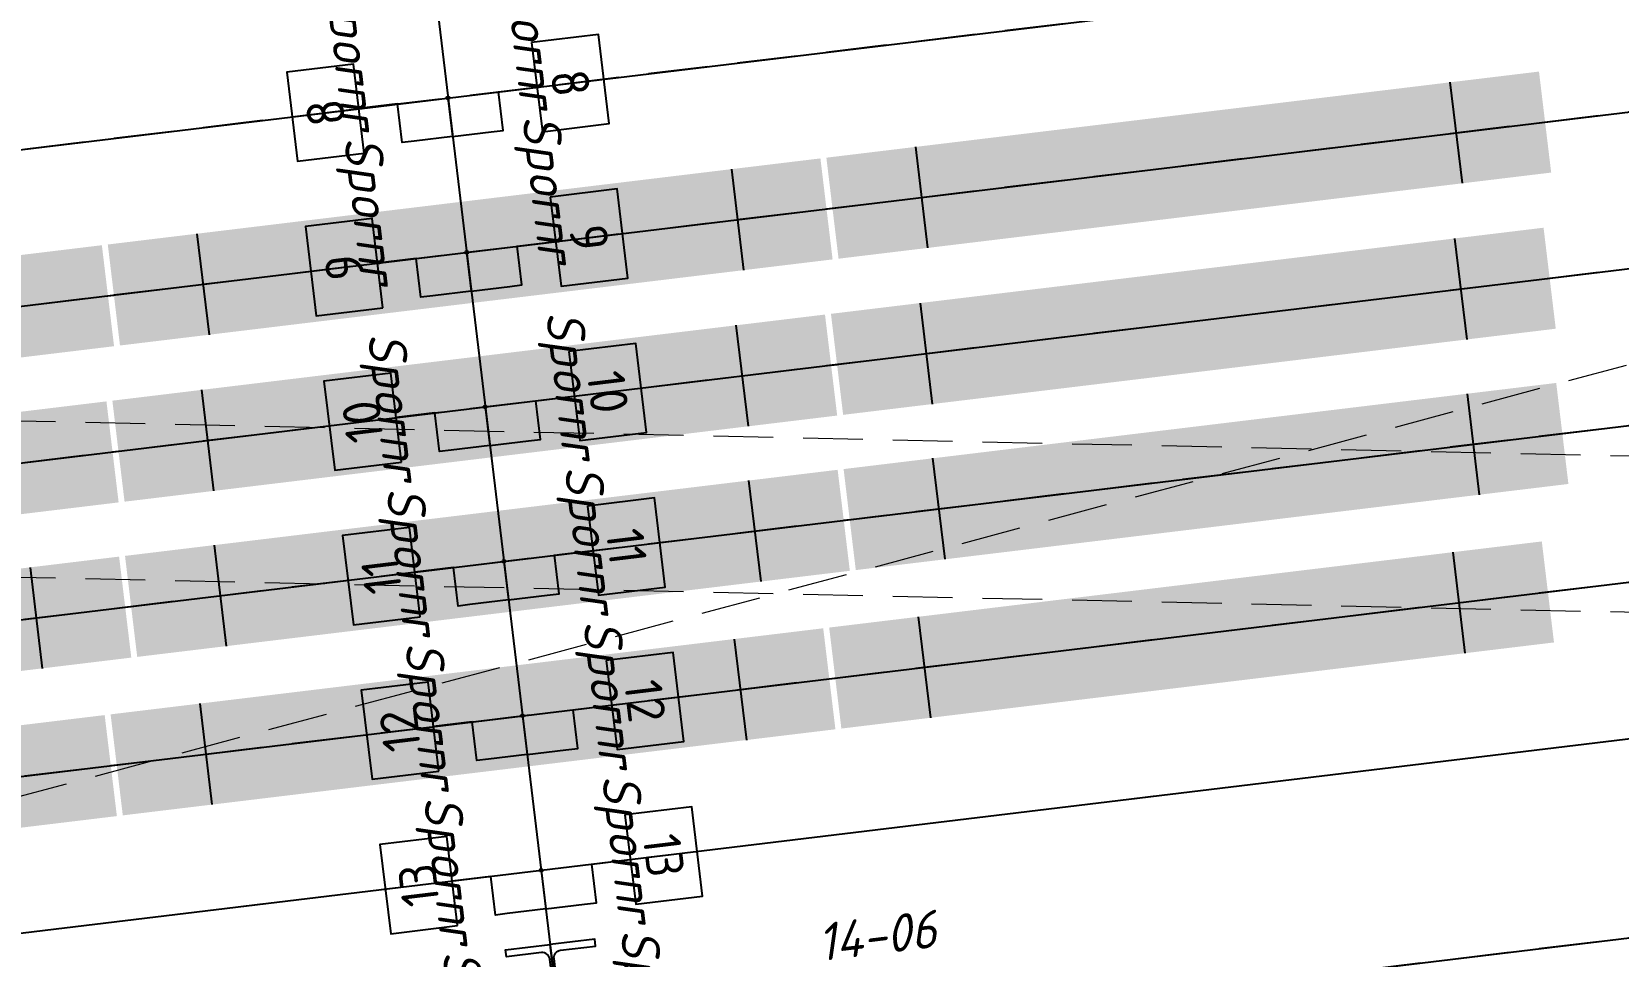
# Model space of a CAD drawing. Header units: metres. Extents: x -91 to 242, y 51 to 210.
# Drawn here: x 161.8 to 214.9, y 112.6 to 143.5 of the extents above; entities that cross this region are included whole.
import ezdxf
from ezdxf.enums import TextEntityAlignment as Align

# ---------------------------------------------------------------- set-up
doc = ezdxf.new("R2010")
doc.units = ezdxf.units.M
doc.linetypes.add('HIDDEN', pattern=[3, 2, -1])
doc.layers.get('0').update_dxf_attribs({"color": 211})
doc.layers.add('3D_Tog', color=211, linetype='Continuous')
doc.layers.add('JBTFE__INNSETTINGSPUNKT', color=62, linetype='Continuous')
for name, color, linetype, true_color in [('JBTKL__INFO', 4, 'Continuous', 0x00ffff), ('JBTKL__NAVN', 2, 'Continuous', 0xffff00), ('JBTKL_EH_AAK', 2, 'Continuous', 0xffff00), ('JBTKL_EH_MAS', 2, 'Continuous', 0xffff00), ('JBTOB__INFO', 4, 'Continuous', 0x00ffff), ('JBTOB__NAVN', 2, 'Continuous', 0xffff00), ('JBTOB_KO_SKT', 2, 'Continuous', 0xffff00), ('JBTOB_KO_SPO', 2, 'Continuous', 0xffff00)]:
    doc.layers.add(name, color=color, linetype=linetype, true_color=true_color)
doc.layers.add('NO_Hjelpelinje', color=12, linetype='HIDDEN', lineweight=0, plot=False)
doc.styles.add('ISO', font='iso3098.shx')

# ---------------------------------------------------------------- blocks, each defined once
blk = doc.blocks.new('NO-BN-2D-JBTKL-AAK-35000')
at = {"color": 0, "linetype": 'ByBlock', "lineweight": -2, "transparency": 16777216}
blk.add_line((0, 0), (0, -35), dxfattribs=at)
blk = doc.blocks.new('NO-BN-2D-INSERTION-POINT')
at = {"layer": 'JBTFE__INNSETTINGSPUNKT', "linetype": 'ByBlock', "lineweight": -2, "transparency": 16777216}
for p, q in [((-0.05, 0), (0.05, 0)), ((0, -0.05), (0, 0.05))]:
    blk.add_line(p, q, dxfattribs=at)
blk.add_circle((0, 0), 0.05, dxfattribs=at)
blk = doc.blocks.new('*Z19')
at = {"color": 0, "linetype": 'ByBlock', "lineweight": -2, "transparency": 16777216, "rotation": 180}
blk.add_blockref('NO-BN-2D-JBTKL-AAK-35000', (0, 0), dxfattribs=at)
at = {"color": 0, "linetype": 'ByBlock', "lineweight": -2, "transparency": 16777216}
blk.add_blockref('NO-BN-2D-INSERTION-POINT', (0, 0), dxfattribs=at)
at = {"layer": 'JBTKL__INFO', "linetype": 'ByBlock', "lineweight": -2, "transparency": 16777216, "style": 'ISO'}
blk.add_attdef('OBJEKTINFO', text='', height=0.9, dxfattribs=at).set_placement((0, 24), align=Align.MIDDLE_CENTER)
at = {"layer": 'JBTKL__NAVN', "color": 0, "linetype": 'ByBlock', "lineweight": -2, "transparency": 16777216, "style": 'ISO', "oblique": 15}
blk.add_attdef('OBJEKTNAVN', text='', height=1.25, dxfattribs=at).set_placement((0, 20), align=Align.MIDDLE_CENTER)
blk = doc.blocks.new('*Z21')
at = {"color": 0, "linetype": 'ByBlock', "lineweight": -2, "transparency": 16777216}
for name in ['NO-BN-2D-INSERTION-POINT', 'NO-BN-2D-JBTKL-AAK-35000']:
    blk.add_blockref(name, (0, 0), dxfattribs=at)
at = {"layer": 'JBTKL__INFO', "linetype": 'ByBlock', "lineweight": -2, "transparency": 16777216, "style": 'ISO'}
blk.add_attdef('OBJEKTINFO', text='', height=0.9, dxfattribs=at).set_placement((0, 24), align=Align.MIDDLE_CENTER)
at = {"layer": 'JBTKL__NAVN', "color": 0, "linetype": 'ByBlock', "lineweight": -2, "transparency": 16777216, "style": 'ISO', "oblique": 15}
blk.add_attdef('OBJEKTNAVN', text='', height=1.25, dxfattribs=at).set_placement((0, 20), align=Align.MIDDLE_CENTER)
blk = doc.blocks.new('NO-BN-2D-JBTKL-MAST-BJELKEMAST-NY')
at = {"color": 0, "linetype": 'ByBlock', "lineweight": -2, "transparency": 16777216, "flags": 128}
for points in [[(-0.071, 0), (-0.071, 1.017, 0.414214), (-0.321, 1.267), (-1.5, 1.267), (-1.5, 1.5), (0, 1.5)], [(0.071, 0), (0.071, 1.017, -0.414214), (0.321, 1.267), (1.5, 1.267), (1.5, 1.5), (0, 1.5)], [(-0.071, 0), (-0.071, -1.017, -0.414214), (-0.321, -1.267), (-1.5, -1.267), (-1.5, -1.5), (0, -1.5)], [(0.071, 0), (0.071, -1.017, 0.414214), (0.321, -1.267), (1.5, -1.267), (1.5, -1.5), (0, -1.5)]]:
    blk.add_lwpolyline(points, format="xyb", dxfattribs=at)
blk = doc.blocks.new('*Z29')
at = {"color": 0, "linetype": 'ByBlock', "lineweight": -2, "transparency": 16777216}
for name in ['NO-BN-2D-JBTKL-MAST-BJELKEMAST-NY', 'NO-BN-2D-INSERTION-POINT']:
    blk.add_blockref(name, (0, 0), dxfattribs=at)
at = {"layer": 'JBTKL__INFO', "color": 0, "linetype": 'ByBlock', "lineweight": -2, "transparency": 16777216, "style": 'ISO'}
blk.add_attdef('OBJEKTINFO', text='', height=0.9, dxfattribs=at).set_placement((0, 11), align=Align.MIDDLE_CENTER)
at = {"layer": 'JBTKL__INFO', "linetype": 'ByBlock', "lineweight": -2, "transparency": 16777216, "style": 'ISO'}
blk.add_attdef('SPENNLENGDE', text='', height=0.9, dxfattribs=at).set_placement((15, 5), align=Align.MIDDLE_CENTER)
at = {"layer": 'JBTKL__NAVN', "color": 0, "linetype": 'ByBlock', "lineweight": -2, "transparency": 16777216, "style": 'ISO', "oblique": 15}
blk.add_attdef('OBJEKTNAVN', text='', height=1.25, dxfattribs=at).set_placement((0, 8), align=Align.MIDDLE_CENTER)
blk = doc.blocks.new('NO-BN-2D-JBTSI-SKILT-KJOERENDE-SPORNUMMER')
at = {"color": 0, "linetype": 'ByBlock', "lineweight": -2, "transparency": 16777216}
blk.add_lwpolyline([(-1.5, 0), (1.5, 0), (1.5, 2.25), (-1.5, 2.25)], close=True, dxfattribs=at)
at = {"color": 0, "linetype": 'ByBlock', "lineweight": -2, "transparency": 16777216, "style": 'ISO'}
blk.add_attdef('SPORNUMMER', text='', height=1.25, dxfattribs=at).set_placement((0, 1.125), align=Align.MIDDLE_CENTER)
blk = doc.blocks.new('*Z84')
at = {"layer": 'JBTOB_KO_SKT'}
blk.add_lwpolyline([(0, 0), (0, -1.3), (1.3, -1.3), (1.7, -1.3), (1.7, 0), (3, 0)], dxfattribs=at)
at = {"color": 0, "linetype": 'ByBlock', "lineweight": -2, "transparency": 16777216, "rotation": 269.9999581510463}
blk.add_blockref('NO-BN-2D-JBTSI-SKILT-KJOERENDE-SPORNUMMER', (3, 0), dxfattribs=at).add_auto_attribs({'SPORNUMMER': '6'})
at = {"color": 0, "linetype": 'ByBlock', "lineweight": -2, "transparency": 16777216}
blk.add_blockref('NO-BN-2D-INSERTION-POINT', (0, 0), dxfattribs=at)
at = {"layer": 'JBTOB__INFO', "color": 0, "linetype": 'ByBlock', "lineweight": -2, "transparency": 16777216, "style": 'ISO'}
blk.add_attdef('OBJEKTINFO', text='', height=0.9, rotation=270, dxfattribs=at).set_placement((-1.4, 18), align=Align.MIDDLE_CENTER)
at = {"layer": 'JBTOB__NAVN', "color": 0, "linetype": 'ByBlock', "lineweight": -2, "transparency": 16777216, "style": 'ISO', "oblique": 15}
blk.add_attdef('OBJEKTNAVN', text='', height=1.25, rotation=270, dxfattribs=at).set_placement((0, 10), align=Align.MIDDLE_CENTER)
blk = doc.blocks.new('*Z85')
at = {"layer": 'JBTOB_KO_SKT'}
blk.add_lwpolyline([(0, 0), (0, -1.3), (1.3, -1.3), (1.7, -1.3), (1.7, 0), (3, 0)], dxfattribs=at)
at = {"color": 0, "linetype": 'ByBlock', "lineweight": -2, "transparency": 16777216, "rotation": 270}
blk.add_blockref('NO-BN-2D-JBTSI-SKILT-KJOERENDE-SPORNUMMER', (3, 0), dxfattribs=at).add_auto_attribs({'SPORNUMMER': '8'})
at = {"color": 0, "linetype": 'ByBlock', "lineweight": -2, "transparency": 16777216}
blk.add_blockref('NO-BN-2D-INSERTION-POINT', (0, 0), dxfattribs=at)
at = {"layer": 'JBTOB__INFO', "color": 0, "linetype": 'ByBlock', "lineweight": -2, "transparency": 16777216, "style": 'ISO'}
blk.add_attdef('OBJEKTINFO', text='', height=0.9, rotation=270, dxfattribs=at).set_placement((-1.4, 18), align=Align.MIDDLE_CENTER)
at = {"layer": 'JBTOB__NAVN', "color": 0, "linetype": 'ByBlock', "lineweight": -2, "transparency": 16777216, "style": 'ISO', "oblique": 15}
blk.add_attdef('OBJEKTNAVN', text='', height=1.25, rotation=270, dxfattribs=at).set_placement((0, 10), align=Align.MIDDLE_CENTER)
blk = doc.blocks.new('*Z86')
at = {"layer": 'JBTOB_KO_SKT'}
blk.add_lwpolyline([(0, 0), (0, -1.3), (1.3, -1.3), (1.7, -1.3), (1.7, 0), (3, 0)], dxfattribs=at)
at = {"color": 0, "linetype": 'ByBlock', "lineweight": -2, "transparency": 16777216, "rotation": 270}
blk.add_blockref('NO-BN-2D-JBTSI-SKILT-KJOERENDE-SPORNUMMER', (3, 0), dxfattribs=at).add_auto_attribs({'SPORNUMMER': '9'})
at = {"color": 0, "linetype": 'ByBlock', "lineweight": -2, "transparency": 16777216}
blk.add_blockref('NO-BN-2D-INSERTION-POINT', (0, 0), dxfattribs=at)
at = {"layer": 'JBTOB__INFO', "color": 0, "linetype": 'ByBlock', "lineweight": -2, "transparency": 16777216, "style": 'ISO'}
blk.add_attdef('OBJEKTINFO', text='', height=0.9, rotation=270, dxfattribs=at).set_placement((-1.4, 18), align=Align.MIDDLE_CENTER)
at = {"layer": 'JBTOB__NAVN', "color": 0, "linetype": 'ByBlock', "lineweight": -2, "transparency": 16777216, "style": 'ISO', "oblique": 15}
blk.add_attdef('OBJEKTNAVN', text='', height=1.25, rotation=270, dxfattribs=at).set_placement((0, 10), align=Align.MIDDLE_CENTER)
blk = doc.blocks.new('*Z87')
at = {"layer": 'JBTOB_KO_SKT'}
blk.add_lwpolyline([(0, 0), (0, -1.3), (1.3, -1.3), (1.7, -1.3), (1.7, 0), (3, 0)], dxfattribs=at)
at = {"color": 0, "linetype": 'ByBlock', "lineweight": -2, "transparency": 16777216, "rotation": 270}
blk.add_blockref('NO-BN-2D-JBTSI-SKILT-KJOERENDE-SPORNUMMER', (3, 0), dxfattribs=at).add_auto_attribs({'SPORNUMMER': '10'})
at = {"color": 0, "linetype": 'ByBlock', "lineweight": -2, "transparency": 16777216}
blk.add_blockref('NO-BN-2D-INSERTION-POINT', (0, 0), dxfattribs=at)
at = {"layer": 'JBTOB__INFO', "color": 0, "linetype": 'ByBlock', "lineweight": -2, "transparency": 16777216, "style": 'ISO'}
blk.add_attdef('OBJEKTINFO', text='', height=0.9, rotation=270, dxfattribs=at).set_placement((-1.4, 18), align=Align.MIDDLE_CENTER)
at = {"layer": 'JBTOB__NAVN', "color": 0, "linetype": 'ByBlock', "lineweight": -2, "transparency": 16777216, "style": 'ISO', "oblique": 15}
blk.add_attdef('OBJEKTNAVN', text='', height=1.25, rotation=270, dxfattribs=at).set_placement((0, 10), align=Align.MIDDLE_CENTER)
blk = doc.blocks.new('*Z88')
at = {"layer": 'JBTOB_KO_SKT'}
blk.add_lwpolyline([(0, 0), (0, -1.3), (1.3, -1.3), (1.7, -1.3), (1.7, 0), (3, 0)], dxfattribs=at)
at = {"color": 0, "linetype": 'ByBlock', "lineweight": -2, "transparency": 16777216, "rotation": 270}
blk.add_blockref('NO-BN-2D-JBTSI-SKILT-KJOERENDE-SPORNUMMER', (3, 0), dxfattribs=at).add_auto_attribs({'SPORNUMMER': '11'})
at = {"color": 0, "linetype": 'ByBlock', "lineweight": -2, "transparency": 16777216}
blk.add_blockref('NO-BN-2D-INSERTION-POINT', (0, 0), dxfattribs=at)
at = {"layer": 'JBTOB__INFO', "color": 0, "linetype": 'ByBlock', "lineweight": -2, "transparency": 16777216, "style": 'ISO'}
blk.add_attdef('OBJEKTINFO', text='', height=0.9, rotation=270, dxfattribs=at).set_placement((-1.4, 18), align=Align.MIDDLE_CENTER)
at = {"layer": 'JBTOB__NAVN', "color": 0, "linetype": 'ByBlock', "lineweight": -2, "transparency": 16777216, "style": 'ISO', "oblique": 15}
blk.add_attdef('OBJEKTNAVN', text='', height=1.25, rotation=270, dxfattribs=at).set_placement((0, 10), align=Align.MIDDLE_CENTER)
blk = doc.blocks.new('*Z89')
at = {"layer": 'JBTOB_KO_SKT'}
blk.add_lwpolyline([(0, 0), (0, -1.3), (1.3, -1.3), (1.7, -1.3), (1.7, 0), (3, 0)], dxfattribs=at)
at = {"color": 0, "linetype": 'ByBlock', "lineweight": -2, "transparency": 16777216, "rotation": 270}
blk.add_blockref('NO-BN-2D-JBTSI-SKILT-KJOERENDE-SPORNUMMER', (3, 0), dxfattribs=at).add_auto_attribs({'SPORNUMMER': '12'})
at = {"color": 0, "linetype": 'ByBlock', "lineweight": -2, "transparency": 16777216}
blk.add_blockref('NO-BN-2D-INSERTION-POINT', (0, 0), dxfattribs=at)
at = {"layer": 'JBTOB__INFO', "color": 0, "linetype": 'ByBlock', "lineweight": -2, "transparency": 16777216, "style": 'ISO'}
blk.add_attdef('OBJEKTINFO', text='', height=0.9, rotation=270, dxfattribs=at).set_placement((-1.4, 18), align=Align.MIDDLE_CENTER)
at = {"layer": 'JBTOB__NAVN', "color": 0, "linetype": 'ByBlock', "lineweight": -2, "transparency": 16777216, "style": 'ISO', "oblique": 15}
blk.add_attdef('OBJEKTNAVN', text='', height=1.25, rotation=270, dxfattribs=at).set_placement((0, 10), align=Align.MIDDLE_CENTER)
blk = doc.blocks.new('*Z90')
at = {"layer": 'JBTOB_KO_SKT'}
blk.add_lwpolyline([(0, 0), (0, -1.3), (1.3, -1.3), (1.7, -1.3), (1.7, 0), (3, 0)], dxfattribs=at)
at = {"color": 0, "linetype": 'ByBlock', "lineweight": -2, "transparency": 16777216, "rotation": 270}
blk.add_blockref('NO-BN-2D-JBTSI-SKILT-KJOERENDE-SPORNUMMER', (3, 0), dxfattribs=at).add_auto_attribs({'SPORNUMMER': '13'})
at = {"color": 0, "linetype": 'ByBlock', "lineweight": -2, "transparency": 16777216}
blk.add_blockref('NO-BN-2D-INSERTION-POINT', (0, 0), dxfattribs=at)
at = {"layer": 'JBTOB__INFO', "color": 0, "linetype": 'ByBlock', "lineweight": -2, "transparency": 16777216, "style": 'ISO'}
blk.add_attdef('OBJEKTINFO', text='', height=0.9, rotation=270, dxfattribs=at).set_placement((-1.4, 18), align=Align.MIDDLE_CENTER)
at = {"layer": 'JBTOB__NAVN', "color": 0, "linetype": 'ByBlock', "lineweight": -2, "transparency": 16777216, "style": 'ISO', "oblique": 15}
blk.add_attdef('OBJEKTNAVN', text='', height=1.25, rotation=270, dxfattribs=at).set_placement((0, 10), align=Align.MIDDLE_CENTER)
blk = doc.blocks.new('*Z97')
at = {"layer": 'JBTOB_KO_SKT'}
blk.add_lwpolyline([(0, 0), (0, -1.3), (1.3, -1.3), (1.7, -1.3), (1.7, 0), (3, 0)], dxfattribs=at)
at = {"color": 0, "linetype": 'ByBlock', "lineweight": -2, "transparency": 16777216, "rotation": 269.9995836558131}
blk.add_blockref('NO-BN-2D-JBTSI-SKILT-KJOERENDE-SPORNUMMER', (3, 0), dxfattribs=at).add_auto_attribs({'SPORNUMMER': '7'})
at = {"color": 0, "linetype": 'ByBlock', "lineweight": -2, "transparency": 16777216}
blk.add_blockref('NO-BN-2D-INSERTION-POINT', (0, 0), dxfattribs=at)
at = {"layer": 'JBTOB__INFO', "color": 0, "linetype": 'ByBlock', "lineweight": -2, "transparency": 16777216, "style": 'ISO'}
blk.add_attdef('OBJEKTINFO', text='', height=0.9, rotation=270, dxfattribs=at).set_placement((-1.4, 18), align=Align.MIDDLE_CENTER)
at = {"layer": 'JBTOB__NAVN', "color": 0, "linetype": 'ByBlock', "lineweight": -2, "transparency": 16777216, "style": 'ISO', "oblique": 15}
blk.add_attdef('OBJEKTNAVN', text='', height=1.25, rotation=270, dxfattribs=at).set_placement((0, 10), align=Align.MIDDLE_CENTER)
blk = doc.blocks.new('*Z133')
at = {"layer": 'JBTOB_KO_SKT'}
blk.add_lwpolyline([(0, 0), (0, -1.3), (-1.3, -1.3), (-1.7, -1.3), (-1.7, 0), (-3, 0)], dxfattribs=at)
at = {"color": 0, "linetype": 'ByBlock', "lineweight": -2, "transparency": 16777216, "rotation": 89.99995815104636}
blk.add_blockref('NO-BN-2D-JBTSI-SKILT-KJOERENDE-SPORNUMMER', (-3, 0), dxfattribs=at).add_auto_attribs({'SPORNUMMER': '6'})
at = {"color": 0, "linetype": 'ByBlock', "lineweight": -2, "transparency": 16777216}
blk.add_blockref('NO-BN-2D-INSERTION-POINT', (0, 0), dxfattribs=at)
at = {"layer": 'JBTOB__INFO', "color": 0, "linetype": 'ByBlock', "lineweight": -2, "transparency": 16777216, "style": 'ISO'}
blk.add_attdef('OBJEKTINFO', text='', height=0.9, rotation=270, dxfattribs=at).set_placement((-1.4, 18), align=Align.MIDDLE_CENTER)
at = {"layer": 'JBTOB__NAVN', "color": 0, "linetype": 'ByBlock', "lineweight": -2, "transparency": 16777216, "style": 'ISO', "oblique": 15}
blk.add_attdef('OBJEKTNAVN', text='', height=1.25, rotation=270, dxfattribs=at).set_placement((0, 10), align=Align.MIDDLE_CENTER)
blk = doc.blocks.new('*Z136')
at = {"layer": 'JBTOB_KO_SKT'}
blk.add_lwpolyline([(0, 0), (0, -1.3), (-1.3, -1.3), (-1.7, -1.3), (-1.7, 0), (-3, 0)], dxfattribs=at)
at = {"color": 0, "linetype": 'ByBlock', "lineweight": -2, "transparency": 16777216, "rotation": 90}
blk.add_blockref('NO-BN-2D-JBTSI-SKILT-KJOERENDE-SPORNUMMER', (-3, 0), dxfattribs=at).add_auto_attribs({'SPORNUMMER': '8'})
at = {"color": 0, "linetype": 'ByBlock', "lineweight": -2, "transparency": 16777216}
blk.add_blockref('NO-BN-2D-INSERTION-POINT', (0, 0), dxfattribs=at)
at = {"layer": 'JBTOB__INFO', "color": 0, "linetype": 'ByBlock', "lineweight": -2, "transparency": 16777216, "style": 'ISO'}
blk.add_attdef('OBJEKTINFO', text='', height=0.9, rotation=270, dxfattribs=at).set_placement((-1.4, 18), align=Align.MIDDLE_CENTER)
at = {"layer": 'JBTOB__NAVN', "color": 0, "linetype": 'ByBlock', "lineweight": -2, "transparency": 16777216, "style": 'ISO', "oblique": 15}
blk.add_attdef('OBJEKTNAVN', text='', height=1.25, rotation=270, dxfattribs=at).set_placement((0, 10), align=Align.MIDDLE_CENTER)
blk = doc.blocks.new('*Z139')
at = {"layer": 'JBTOB_KO_SKT'}
blk.add_lwpolyline([(0, 0), (0, -1.3), (-1.3, -1.3), (-1.7, -1.3), (-1.7, 0), (-3, 0)], dxfattribs=at)
at = {"color": 0, "linetype": 'ByBlock', "lineweight": -2, "transparency": 16777216, "rotation": 90}
blk.add_blockref('NO-BN-2D-JBTSI-SKILT-KJOERENDE-SPORNUMMER', (-3, 0), dxfattribs=at).add_auto_attribs({'SPORNUMMER': '9'})
at = {"color": 0, "linetype": 'ByBlock', "lineweight": -2, "transparency": 16777216}
blk.add_blockref('NO-BN-2D-INSERTION-POINT', (0, 0), dxfattribs=at)
at = {"layer": 'JBTOB__INFO', "color": 0, "linetype": 'ByBlock', "lineweight": -2, "transparency": 16777216, "style": 'ISO'}
blk.add_attdef('OBJEKTINFO', text='', height=0.9, rotation=270, dxfattribs=at).set_placement((-1.4, 18), align=Align.MIDDLE_CENTER)
at = {"layer": 'JBTOB__NAVN', "color": 0, "linetype": 'ByBlock', "lineweight": -2, "transparency": 16777216, "style": 'ISO', "oblique": 15}
blk.add_attdef('OBJEKTNAVN', text='', height=1.25, rotation=270, dxfattribs=at).set_placement((0, 10), align=Align.MIDDLE_CENTER)
blk = doc.blocks.new('*Z142')
at = {"layer": 'JBTOB_KO_SKT'}
blk.add_lwpolyline([(0, 0), (0, -1.3), (-1.3, -1.3), (-1.7, -1.3), (-1.7, 0), (-3, 0)], dxfattribs=at)
at = {"color": 0, "linetype": 'ByBlock', "lineweight": -2, "transparency": 16777216, "rotation": 90}
blk.add_blockref('NO-BN-2D-JBTSI-SKILT-KJOERENDE-SPORNUMMER', (-3, 0), dxfattribs=at).add_auto_attribs({'SPORNUMMER': '10'})
at = {"color": 0, "linetype": 'ByBlock', "lineweight": -2, "transparency": 16777216}
blk.add_blockref('NO-BN-2D-INSERTION-POINT', (0, 0), dxfattribs=at)
at = {"layer": 'JBTOB__INFO', "color": 0, "linetype": 'ByBlock', "lineweight": -2, "transparency": 16777216, "style": 'ISO'}
blk.add_attdef('OBJEKTINFO', text='', height=0.9, rotation=270, dxfattribs=at).set_placement((-1.4, 18), align=Align.MIDDLE_CENTER)
at = {"layer": 'JBTOB__NAVN', "color": 0, "linetype": 'ByBlock', "lineweight": -2, "transparency": 16777216, "style": 'ISO', "oblique": 15}
blk.add_attdef('OBJEKTNAVN', text='', height=1.25, rotation=270, dxfattribs=at).set_placement((0, 10), align=Align.MIDDLE_CENTER)
blk = doc.blocks.new('*Z145')
at = {"layer": 'JBTOB_KO_SKT'}
blk.add_lwpolyline([(0, 0), (0, -1.3), (-1.3, -1.3), (-1.7, -1.3), (-1.7, 0), (-3, 0)], dxfattribs=at)
at = {"color": 0, "linetype": 'ByBlock', "lineweight": -2, "transparency": 16777216, "rotation": 90}
blk.add_blockref('NO-BN-2D-JBTSI-SKILT-KJOERENDE-SPORNUMMER', (-3, 0), dxfattribs=at).add_auto_attribs({'SPORNUMMER': '11'})
at = {"color": 0, "linetype": 'ByBlock', "lineweight": -2, "transparency": 16777216}
blk.add_blockref('NO-BN-2D-INSERTION-POINT', (0, 0), dxfattribs=at)
at = {"layer": 'JBTOB__INFO', "color": 0, "linetype": 'ByBlock', "lineweight": -2, "transparency": 16777216, "style": 'ISO'}
blk.add_attdef('OBJEKTINFO', text='', height=0.9, rotation=270, dxfattribs=at).set_placement((-1.4, 18), align=Align.MIDDLE_CENTER)
at = {"layer": 'JBTOB__NAVN', "color": 0, "linetype": 'ByBlock', "lineweight": -2, "transparency": 16777216, "style": 'ISO', "oblique": 15}
blk.add_attdef('OBJEKTNAVN', text='', height=1.25, rotation=270, dxfattribs=at).set_placement((0, 10), align=Align.MIDDLE_CENTER)
blk = doc.blocks.new('*Z148')
at = {"layer": 'JBTOB_KO_SKT'}
blk.add_lwpolyline([(0, 0), (0, -1.3), (-1.3, -1.3), (-1.7, -1.3), (-1.7, 0), (-3, 0)], dxfattribs=at)
at = {"color": 0, "linetype": 'ByBlock', "lineweight": -2, "transparency": 16777216, "rotation": 90}
blk.add_blockref('NO-BN-2D-JBTSI-SKILT-KJOERENDE-SPORNUMMER', (-3, 0), dxfattribs=at).add_auto_attribs({'SPORNUMMER': '12'})
at = {"color": 0, "linetype": 'ByBlock', "lineweight": -2, "transparency": 16777216}
blk.add_blockref('NO-BN-2D-INSERTION-POINT', (0, 0), dxfattribs=at)
at = {"layer": 'JBTOB__INFO', "color": 0, "linetype": 'ByBlock', "lineweight": -2, "transparency": 16777216, "style": 'ISO'}
blk.add_attdef('OBJEKTINFO', text='', height=0.9, rotation=270, dxfattribs=at).set_placement((-1.4, 18), align=Align.MIDDLE_CENTER)
at = {"layer": 'JBTOB__NAVN', "color": 0, "linetype": 'ByBlock', "lineweight": -2, "transparency": 16777216, "style": 'ISO', "oblique": 15}
blk.add_attdef('OBJEKTNAVN', text='', height=1.25, rotation=270, dxfattribs=at).set_placement((0, 10), align=Align.MIDDLE_CENTER)
blk = doc.blocks.new('*Z151')
at = {"layer": 'JBTOB_KO_SKT'}
blk.add_lwpolyline([(0, 0), (0, -1.3), (-1.3, -1.3), (-1.7, -1.3), (-1.7, 0), (-3, 0)], dxfattribs=at)
at = {"color": 0, "linetype": 'ByBlock', "lineweight": -2, "transparency": 16777216, "rotation": 90}
blk.add_blockref('NO-BN-2D-JBTSI-SKILT-KJOERENDE-SPORNUMMER', (-3, 0), dxfattribs=at).add_auto_attribs({'SPORNUMMER': '13'})
at = {"color": 0, "linetype": 'ByBlock', "lineweight": -2, "transparency": 16777216}
blk.add_blockref('NO-BN-2D-INSERTION-POINT', (0, 0), dxfattribs=at)
at = {"layer": 'JBTOB__INFO', "color": 0, "linetype": 'ByBlock', "lineweight": -2, "transparency": 16777216, "style": 'ISO'}
blk.add_attdef('OBJEKTINFO', text='', height=0.9, rotation=270, dxfattribs=at).set_placement((-1.4, 18), align=Align.MIDDLE_CENTER)
at = {"layer": 'JBTOB__NAVN', "color": 0, "linetype": 'ByBlock', "lineweight": -2, "transparency": 16777216, "style": 'ISO', "oblique": 15}
blk.add_attdef('OBJEKTNAVN', text='', height=1.25, rotation=270, dxfattribs=at).set_placement((0, 10), align=Align.MIDDLE_CENTER)
blk = doc.blocks.new('*Z172')
at = {"layer": 'JBTOB_KO_SKT'}
blk.add_lwpolyline([(0, 0), (0, -1.3), (-1.3, -1.3), (-1.7, -1.3), (-1.7, 0), (-3, 0)], dxfattribs=at)
at = {"color": 0, "linetype": 'ByBlock', "lineweight": -2, "transparency": 16777216, "rotation": 89.99958365581305}
blk.add_blockref('NO-BN-2D-JBTSI-SKILT-KJOERENDE-SPORNUMMER', (-3, 0), dxfattribs=at).add_auto_attribs({'SPORNUMMER': '7'})
at = {"color": 0, "linetype": 'ByBlock', "lineweight": -2, "transparency": 16777216}
blk.add_blockref('NO-BN-2D-INSERTION-POINT', (0, 0), dxfattribs=at)
at = {"layer": 'JBTOB__INFO', "color": 0, "linetype": 'ByBlock', "lineweight": -2, "transparency": 16777216, "style": 'ISO'}
blk.add_attdef('OBJEKTINFO', text='', height=0.9, rotation=270, dxfattribs=at).set_placement((-1.4, 18), align=Align.MIDDLE_CENTER)
at = {"layer": 'JBTOB__NAVN', "color": 0, "linetype": 'ByBlock', "lineweight": -2, "transparency": 16777216, "style": 'ISO', "oblique": 15}
blk.add_attdef('OBJEKTNAVN', text='', height=1.25, rotation=270, dxfattribs=at).set_placement((0, 10), align=Align.MIDDLE_CENTER)
blk = doc.blocks.new('*Z183', base_point=(135.888, 174.58, 2.45))
at = {"color": 2}
for p, q in [((168.644, 180.248), (169.052, 176.873)), ((150.774, 178.09), (151.182, 174.714)), ((144.619, 177.347), (145.027, 173.971)), ((126.749, 175.188), (127.157, 171.813))]:
    blk.add_line(p, q, dxfattribs=at)
at = {"color": 6}
for p, q in [((147.801, 176.018), (148, 176.042)), ((123.776, 173.117), (123.974, 173.141))]:
    blk.add_line(p, q, dxfattribs=at)
at = {"color": 4, "transparency": 33554522, "const_width": 3.4}
for points in [[(171.827, 178.92), (148, 176.042)], [(147.801, 176.018), (123.974, 173.141)], [(123.776, 173.117), (99.949, 170.239)]]:
    blk.add_lwpolyline(points, dxfattribs=at)
blk = doc.blocks.new('*Z184', base_point=(136.041, 169.36, 2.45))
at = {"color": 2}
for p, q in [((168.797, 175.029), (169.205, 171.654)), ((150.927, 172.871), (151.335, 169.495)), ((144.772, 172.127), (145.18, 168.752)), ((126.902, 169.969), (127.31, 166.593))]:
    blk.add_line(p, q, dxfattribs=at)
at = {"color": 6}
for p, q in [((147.954, 170.799), (148.153, 170.823)), ((123.929, 167.897), (124.127, 167.921))]:
    blk.add_line(p, q, dxfattribs=at)
at = {"color": 4, "transparency": 33554522, "const_width": 3.4}
for points in [[(171.98, 173.701), (148.153, 170.823)], [(147.954, 170.799), (124.127, 167.921)], [(123.929, 167.897), (100.102, 165.02)]]:
    blk.add_lwpolyline(points, dxfattribs=at)
blk = doc.blocks.new('*Z185', base_point=(136.464, 164.174, 2.45))
at = {"color": 2}
for p, q in [((169.221, 169.842), (169.628, 166.467)), ((151.35, 167.684), (151.758, 164.308)), ((145.195, 166.941), (145.603, 163.565)), ((127.325, 164.782), (127.733, 161.407)), ((121.17, 164.039), (121.577, 160.663))]:
    blk.add_line(p, q, dxfattribs=at)
at = {"color": 6}
for p, q in [((148.377, 165.612), (148.576, 165.636)), ((124.352, 162.711), (124.55, 162.735))]:
    blk.add_line(p, q, dxfattribs=at)
at = {"color": 4, "transparency": 33554522, "const_width": 3.4}
for points in [[(172.403, 168.514), (148.576, 165.636)], [(148.377, 165.612), (124.55, 162.735)], [(124.352, 162.711), (100.525, 159.833)]]:
    blk.add_lwpolyline(points, dxfattribs=at)
blk = doc.blocks.new('*Z186', base_point=(135.982, 158.878, 2.45))
at = {"color": 2}
for p, q in [((168.738, 164.546), (169.146, 161.171)), ((150.868, 162.388), (151.276, 159.012)), ((144.713, 161.644), (145.121, 158.269)), ((126.843, 159.486), (127.251, 156.111))]:
    blk.add_line(p, q, dxfattribs=at)
at = {"color": 6}
for p, q in [((147.895, 160.316), (148.094, 160.34)), ((123.87, 157.415), (124.068, 157.439))]:
    blk.add_line(p, q, dxfattribs=at)
at = {"color": 4, "transparency": 33554522, "const_width": 3.4}
for points in [[(171.921, 163.218), (148.094, 160.34)], [(147.895, 160.316), (124.068, 157.439)], [(123.87, 157.415), (100.043, 154.537)]]:
    blk.add_lwpolyline(points, dxfattribs=at)

msp = doc.modelspace()

# ---------------------------------------------------------------- linework, layer by layer
at = {"layer": 'JBTOB_KO_SPO', "flags": 128}
for points in [[(81.45, 129.93), (228.329, 147.67)], [(82.073, 124.767), (228.952, 142.508)], [(82.697, 119.605), (229.576, 137.345)], [(83.32, 114.442), (230.199, 132.183)], [(83.944, 109.28), (230.823, 127.02)], [(84.567, 104.117), (231.446, 121.858)], [(85.359, 97.565), (232.238, 115.305)]]:
    msp.add_lwpolyline(points, dxfattribs=at)
at = {"layer": 'NO_Hjelpelinje'}
for p, direction in [((89.946, 130.956), (-0.9927848, -0.1199098)), ((88.693, 125.567), (-0.9927848, -0.1199098)), ((85.359, 97.565), (0.9658414, 0.2591339)), ((89.316, 120.404), (-0.9927848, -0.1199098)), ((64.133, 132.637), (0.9997652, -0.0216671)), ((89.001, 115.128), (-0.9927848, -0.1199098)), ((51.259, 127.693), (0.9997652, -0.0216671)), ((89.625, 109.966), (-0.9927848, -0.1199098)), ((94.753, 105.348), (-0.9927848, -0.1199098)), ((94.418, 98.659), (-0.9927848, -0.1199098))]:
    msp.add_xline(p, direction, dxfattribs=at)

# ---------------------------------------------------------------- block references
at = {"layer": '3D_Tog'}
for name, p in [('*Z183', (176.508, 136.173, 2.45)), ('*Z184', (176.661, 130.954, 2.45)), ('*Z185', (177.084, 125.767, 2.45)), ('*Z186', (176.602, 120.471, 2.45))]:
    msp.add_blockref(name, p, dxfattribs=at)
at = {"layer": 'JBTKL_EH_AAK'}
ref = msp.add_blockref('*Z21', (175.225, 145.789, 7.9), dxfattribs=dict(at, rotation=6.88689406562507))
ref.add_attrib('OBJEKTNAVN', 'KL-åk type 14', dxfattribs={"layer": 'JBTKL__NAVN', "color": 0, "linetype": 'ByBlock', "lineweight": -2, "transparency": 16777216, "height": 1.25, "rotation": 6.8869, "style": 'ISO', "oblique": 15}).set_placement((172.826, 165.644, 7.9), align=Align.MIDDLE_CENTER)
ref = msp.add_blockref('*Z19', (183.378, 78.279, 7.9), dxfattribs=dict(at, rotation=6.88689406562507))
ref.add_attrib('OBJEKTNAVN', 'KL-åk type 14', dxfattribs={"layer": 'JBTKL__NAVN', "color": 0, "linetype": 'ByBlock', "lineweight": -2, "transparency": 16777216, "height": 1.25, "rotation": 6.8869, "style": 'ISO', "oblique": 15}).set_placement((185.777, 58.424, 7.9), align=Align.MIDDLE_CENTER)
at = {"layer": 'JBTKL_EH_MAS'}
ref = msp.add_blockref('*Z29', (179.361, 111.538), dxfattribs=dict(at, rotation=6.88689406562507))
ref.add_attrib('OBJEKTNAVN', '14-06', dxfattribs={"layer": 'JBTKL__NAVN', "color": 0, "linetype": 'ByBlock', "lineweight": -2, "transparency": 16777216, "height": 1.25, "rotation": 6.8869, "style": 'ISO', "oblique": 15}).set_placement((190.094, 113.326), align=Align.MIDDLE_CENTER)
at = {"layer": 'JBTOB_KO_SKT'}
ref = msp.add_blockref('*Z84', (174.349, 153.036, 8), dxfattribs=dict(at, rotation=6.88689406562507))
ref.add_attrib('OBJEKTNAVN', 'Spornr', dxfattribs={"layer": 'JBTOB__NAVN', "color": 0, "linetype": 'ByBlock', "lineweight": -2, "transparency": 16777216, "height": 1.25, "rotation": 276.8869, "style": 'ISO', "oblique": 15}).set_placement((178.527, 143.468, 8), align=Align.MIDDLE_CENTER)
ref = msp.add_blockref('*Z133', (174.349, 153.036, 8), dxfattribs=dict(at, rotation=6.88689406562507))
ref.add_attrib('OBJEKTNAVN', 'Spornr', dxfattribs={"layer": 'JBTOB__NAVN', "color": 0, "linetype": 'ByBlock', "lineweight": -2, "transparency": 16777216, "height": 1.25, "rotation": 276.8869, "style": 'ISO', "oblique": 15}).set_placement((172.57, 142.748, 8), align=Align.MIDDLE_CENTER)
ref = msp.add_blockref('*Z97', (174.973, 147.874, 8), dxfattribs=dict(at, rotation=6.88689406562507))
ref.add_attrib('OBJEKTNAVN', 'Spornr', dxfattribs={"layer": 'JBTOB__NAVN', "color": 0, "linetype": 'ByBlock', "lineweight": -2, "transparency": 16777216, "height": 1.25, "rotation": 276.8869, "style": 'ISO', "oblique": 15}).set_placement((179.15, 138.305, 8), align=Align.MIDDLE_CENTER)
ref = msp.add_blockref('*Z172', (174.973, 147.874, 8), dxfattribs=dict(at, rotation=6.88689406562507))
ref.add_attrib('OBJEKTNAVN', 'Spornr', dxfattribs={"layer": 'JBTOB__NAVN', "color": 0, "linetype": 'ByBlock', "lineweight": -2, "transparency": 16777216, "height": 1.25, "rotation": 276.8869, "style": 'ISO', "oblique": 15}).set_placement((173.194, 137.586, 8), align=Align.MIDDLE_CENTER)
ref = msp.add_blockref('*Z85', (175.764, 141.321, 8), dxfattribs=dict(at, rotation=6.88689406562507))
ref.add_attrib('OBJEKTNAVN', 'Spornr', dxfattribs={"layer": 'JBTOB__NAVN', "color": 0, "linetype": 'ByBlock', "lineweight": -2, "transparency": 16777216, "height": 1.25, "rotation": 276.8869, "style": 'ISO', "oblique": 15}).set_placement((179.942, 131.753, 8), align=Align.MIDDLE_CENTER)
ref = msp.add_blockref('*Z136', (175.764, 141.321, 8), dxfattribs=dict(at, rotation=6.88689406562507))
ref.add_attrib('OBJEKTNAVN', 'Spornr', dxfattribs={"layer": 'JBTOB__NAVN', "color": 0, "linetype": 'ByBlock', "lineweight": -2, "transparency": 16777216, "height": 1.25, "rotation": 276.8869, "style": 'ISO', "oblique": 15}).set_placement((173.985, 131.033, 8), align=Align.MIDDLE_CENTER)
ref = msp.add_blockref('*Z86', (176.388, 136.158, 8), dxfattribs=dict(at, rotation=6.88689406562507))
ref.add_attrib('OBJEKTNAVN', 'Spornr', dxfattribs={"layer": 'JBTOB__NAVN', "color": 0, "linetype": 'ByBlock', "lineweight": -2, "transparency": 16777216, "height": 1.25, "rotation": 276.8869, "style": 'ISO', "oblique": 15}).set_placement((180.565, 126.59, 8), align=Align.MIDDLE_CENTER)
ref = msp.add_blockref('*Z139', (176.388, 136.158, 8), dxfattribs=dict(at, rotation=6.88689406562507))
ref.add_attrib('OBJEKTNAVN', 'Spornr', dxfattribs={"layer": 'JBTOB__NAVN', "color": 0, "linetype": 'ByBlock', "lineweight": -2, "transparency": 16777216, "height": 1.25, "rotation": 276.8869, "style": 'ISO', "oblique": 15}).set_placement((174.609, 125.871, 8), align=Align.MIDDLE_CENTER)
ref = msp.add_blockref('*Z87', (177.011, 130.996, 8), dxfattribs=dict(at, rotation=6.88689406562507))
ref.add_attrib('OBJEKTNAVN', 'Spornr', dxfattribs={"layer": 'JBTOB__NAVN', "color": 0, "linetype": 'ByBlock', "lineweight": -2, "transparency": 16777216, "height": 1.25, "rotation": 276.8869, "style": 'ISO', "oblique": 15}).set_placement((181.189, 121.428, 8), align=Align.MIDDLE_CENTER)
ref = msp.add_blockref('*Z142', (177.011, 130.996, 8), dxfattribs=dict(at, rotation=6.88689406562507))
ref.add_attrib('OBJEKTNAVN', 'Spornr', dxfattribs={"layer": 'JBTOB__NAVN', "color": 0, "linetype": 'ByBlock', "lineweight": -2, "transparency": 16777216, "height": 1.25, "rotation": 276.8869, "style": 'ISO', "oblique": 15}).set_placement((175.232, 120.708, 8), align=Align.MIDDLE_CENTER)
ref = msp.add_blockref('*Z88', (177.635, 125.833, 8), dxfattribs=dict(at, rotation=6.88689406562507))
ref.add_attrib('OBJEKTNAVN', 'Spornr', dxfattribs={"layer": 'JBTOB__NAVN', "color": 0, "linetype": 'ByBlock', "lineweight": -2, "transparency": 16777216, "height": 1.25, "rotation": 276.8869, "style": 'ISO', "oblique": 15}).set_placement((181.812, 116.265, 8), align=Align.MIDDLE_CENTER)
ref = msp.add_blockref('*Z145', (177.635, 125.833, 8), dxfattribs=dict(at, rotation=6.88689406562507))
ref.add_attrib('OBJEKTNAVN', 'Spornr', dxfattribs={"layer": 'JBTOB__NAVN', "color": 0, "linetype": 'ByBlock', "lineweight": -2, "transparency": 16777216, "height": 1.25, "rotation": 276.8869, "style": 'ISO', "oblique": 15}).set_placement((175.856, 115.546, 8), align=Align.MIDDLE_CENTER)
ref = msp.add_blockref('*Z89', (178.258, 120.671, 8), dxfattribs=dict(at, rotation=6.88689406562507))
ref.add_attrib('OBJEKTNAVN', 'Spornr', dxfattribs={"layer": 'JBTOB__NAVN', "color": 0, "linetype": 'ByBlock', "lineweight": -2, "transparency": 16777216, "height": 1.25, "rotation": 276.8869, "style": 'ISO', "oblique": 15}).set_placement((182.436, 111.103, 8), align=Align.MIDDLE_CENTER)
ref = msp.add_blockref('*Z148', (178.258, 120.671, 8), dxfattribs=dict(at, rotation=6.88689406562507))
ref.add_attrib('OBJEKTNAVN', 'Spornr', dxfattribs={"layer": 'JBTOB__NAVN', "color": 0, "linetype": 'ByBlock', "lineweight": -2, "transparency": 16777216, "height": 1.25, "rotation": 276.8869, "style": 'ISO', "oblique": 15}).set_placement((176.479, 110.383, 8), align=Align.MIDDLE_CENTER)
ref = msp.add_blockref('*Z90', (178.882, 115.508, 8), dxfattribs=dict(at, rotation=6.88689406562507))
ref.add_attrib('OBJEKTNAVN', 'Spornr', dxfattribs={"layer": 'JBTOB__NAVN', "color": 0, "linetype": 'ByBlock', "lineweight": -2, "transparency": 16777216, "height": 1.25, "rotation": 276.8869, "style": 'ISO', "oblique": 15}).set_placement((183.059, 105.94, 8), align=Align.MIDDLE_CENTER)
ref = msp.add_blockref('*Z151', (178.882, 115.508, 8), dxfattribs=dict(at, rotation=6.88689406562507))
ref.add_attrib('OBJEKTNAVN', 'Spornr', dxfattribs={"layer": 'JBTOB__NAVN', "color": 0, "linetype": 'ByBlock', "lineweight": -2, "transparency": 16777216, "height": 1.25, "rotation": 276.8869, "style": 'ISO', "oblique": 15}).set_placement((177.103, 105.221, 8), align=Align.MIDDLE_CENTER)

doc.saveas('drawing.dxf')
